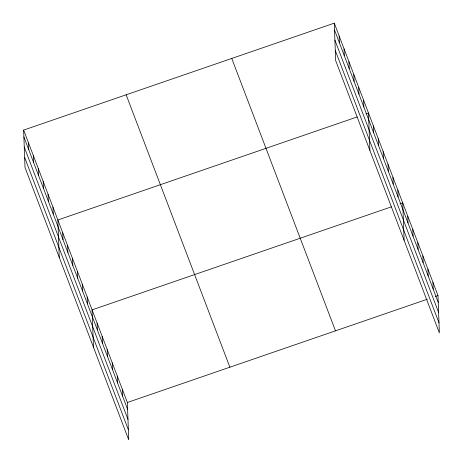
<?xml version="1.0" encoding="UTF-8"?>
<svg xmlns="http://www.w3.org/2000/svg" width="463" height="463" viewBox="0 0 463 463"><rect width="100%" height="100%" fill="white"/><g stroke="black" fill="none" stroke-linecap="round" stroke-linejoin="round"><path stroke-width="0.69" d="M23.636 130.091L127.36 402.492L128.726 439.85L25.008 167.45L23.636 130.091L334.274 23.15L437.992 295.55L439.364 332.909L335.64 60.508L334.274 23.15M357.187 116.936L57.863 219.983L59.235 257.341M365.839 113.962L368.502 113.041L369.873 150.4M391.414 206.834L92.091 309.874L93.462 347.233M400.067 203.853L402.729 202.933L404.101 240.297M127.36 402.492L427.343 299.22M435.33 296.47L437.992 295.55M334.523 30.026L438.247 302.426M334.894 40.084L438.617 312.484M335.276 50.45L438.993 322.85M231.76 58.442L335.484 330.842M126.144 94.799L229.868 367.2M23.885 136.961L127.609 409.361M24.255 147.02L127.979 419.426M24.637 157.385L128.361 429.791M432.957 282.32L433.206 289.196M427.916 269.09L428.171 275.965M422.881 255.86L423.13 262.729M417.84 242.629L418.095 249.499M412.805 229.399L413.06 236.269M407.764 216.169L408.019 223.039M397.839 190.096L398.093 196.966M392.948 177.254L393.203 184.124M388.058 164.411L388.312 171.281M383.167 151.569L383.422 158.439M378.283 138.726L378.531 145.602M373.392 125.884L373.641 132.759M363.611 100.199L363.866 107.075M358.721 87.357L358.975 94.232M353.83 74.52L354.085 81.39M348.94 61.677L349.195 68.547M344.05 48.835L344.304 55.705M339.165 35.992L339.414 42.862M122.319 389.261L122.573 396.131M117.284 376.031L117.533 382.901M112.243 362.801L112.497 369.671M107.208 349.565L107.457 356.441M102.167 336.335L102.421 343.21M97.132 323.105L97.38 329.98M87.2 297.032L87.455 303.907M82.31 284.189L82.564 291.065M77.425 271.347L77.674 278.222M72.535 258.504L72.784 265.38M67.644 245.668L67.893 252.538M62.754 232.825L63.009 239.695M52.973 207.14L53.228 214.01M48.083 194.298L48.337 201.174M43.192 181.455L43.447 188.331M38.307 168.613L38.556 175.489M33.417 155.771L33.666 162.646M28.527 142.928L28.775 149.804"/></g></svg>
